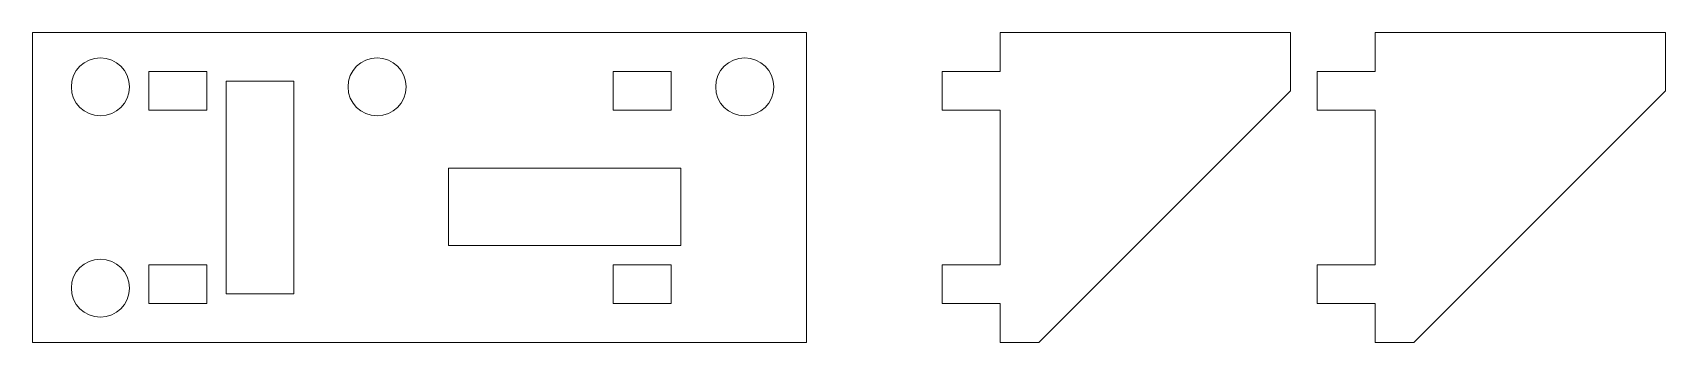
# Model space of a CAD drawing. Header units: millimetres. Extents: x -32.5 to 51.9, y -8 to 8.
import ezdxf

# ---------------------------------------------------------------- set-up
doc = ezdxf.new("R2010")
doc.units = ezdxf.units.MM
doc.header["$MEASUREMENT"] = 0

msp = doc.modelspace()

# ---------------------------------------------------------------- linework, layer by layer
at = {"lineweight": 9}
for points in [[(-32.5, -8), (-32.5, -8), (-32.5, 8), (-32.5, 8)], [(-32.5, 8), (-32.5, 8), (7.5, 8), (7.5, 8)], [(7.5, 8), (7.5, 8), (7.5, -8), (7.5, -8)], [(7.5, -8), (7.5, -8), (-32.5, -8), (-32.5, -8)]]:
    msp.add_open_spline(points, degree=3, dxfattribs=at)
for points, knots in [([(32.5, 8), (32.5, 8), (17.5, 8), (17.5, 8), (17.5, 8), (17.5, 6), (17.5, 6), (17.5, 6), (14.5, 6), (14.5, 6), (14.5, 6), (14.5, 4), (14.5, 4), (14.5, 4), (17.5, 4), (17.5, 4), (17.5, 4), (17.5, -4), (17.5, -4), (17.5, -4), (14.5, -4), (14.5, -4), (14.5, -4), (14.5, -6), (14.5, -6), (14.5, -6), (17.5, -6), (17.5, -6), (17.5, -6), (17.5, -8), (17.5, -8), (17.5, -8), (19.5, -8), (19.5, -8), (19.5, -8), (32.5, 5), (32.5, 5), (32.5, 5), (32.5, 8), (32.5, 8)], [0, 0, 0, 0, 0.0769231, 0.0769231, 0.0769231, 0.1538462, 0.1538462, 0.1538462, 0.2307692, 0.2307692, 0.2307692, 0.3076923, 0.3076923, 0.3076923, 0.3846154, 0.3846154, 0.3846154, 0.4615385, 0.4615385, 0.4615385, 0.5384615, 0.5384615, 0.5384615, 0.6153846, 0.6153846, 0.6153846, 0.6923077, 0.6923077, 0.6923077, 0.7692308, 0.7692308, 0.7692308, 0.8461538, 0.8461538, 0.8461538, 0.9230769, 0.9230769, 0.9230769, 1, 1, 1, 1]), ([(51.8808, 8), (51.8808, 8), (36.8808, 8), (36.8808, 8), (36.8808, 8), (36.8808, 6), (36.8808, 6), (36.8808, 6), (33.8808, 6), (33.8808, 6), (33.8808, 6), (33.8808, 4), (33.8808, 4), (33.8808, 4), (36.8808, 4), (36.8808, 4), (36.8808, 4), (36.8808, -4), (36.8808, -4), (36.8808, -4), (33.8808, -4), (33.8808, -4), (33.8808, -4), (33.8808, -6), (33.8808, -6), (33.8808, -6), (36.8808, -6), (36.8808, -6), (36.8808, -6), (36.8808, -8), (36.8808, -8), (36.8808, -8), (38.8808, -8), (38.8808, -8), (38.8808, -8), (51.8808, 5), (51.8808, 5), (51.8808, 5), (51.8808, 8), (51.8808, 8)], [0, 0, 0, 0, 0.0769231, 0.0769231, 0.0769231, 0.1538462, 0.1538462, 0.1538462, 0.2307692, 0.2307692, 0.2307692, 0.3076923, 0.3076923, 0.3076923, 0.3846154, 0.3846154, 0.3846154, 0.4615385, 0.4615385, 0.4615385, 0.5384615, 0.5384615, 0.5384615, 0.6153846, 0.6153846, 0.6153846, 0.6923077, 0.6923077, 0.6923077, 0.7692308, 0.7692308, 0.7692308, 0.8461538, 0.8461538, 0.8461538, 0.9230769, 0.9230769, 0.9230769, 1, 1, 1, 1]), ([(-27.5, 5.2), (-27.5, 6.0284), (-28.1716, 6.7), (-29, 6.7), (-29.8284, 6.7), (-30.5, 6.0284), (-30.5, 5.2), (-30.5, 4.3716), (-29.8284, 3.7), (-29, 3.7), (-28.1716, 3.7), (-27.5, 4.3716), (-27.5, 5.2)], [0, 0, 0, 0, 0.25, 0.25, 0.25, 0.5, 0.5, 0.5, 0.75, 0.75, 0.75, 1, 1, 1, 1]), ([(-23.5, 6), (-23.5, 6), (-26.5, 6), (-26.5, 6), (-26.5, 6), (-26.5, 4), (-26.5, 4), (-26.5, 4), (-23.5, 4), (-23.5, 4), (-23.5, 4), (-23.5, 6), (-23.5, 6)], [0, 0, 0, 0, 0.25, 0.25, 0.25, 0.5, 0.5, 0.5, 0.75, 0.75, 0.75, 1, 1, 1, 1]), ([(-13.2, 5.2), (-13.2, 6.0284), (-13.8716, 6.7), (-14.7, 6.7), (-15.5284, 6.7), (-16.2, 6.0284), (-16.2, 5.2), (-16.2, 4.3716), (-15.5284, 3.7), (-14.7, 3.7), (-13.8716, 3.7), (-13.2, 4.3716), (-13.2, 5.2)], [0, 0, 0, 0, 0.25, 0.25, 0.25, 0.5, 0.5, 0.5, 0.75, 0.75, 0.75, 1, 1, 1, 1]), ([(-2.5, 4), (-2.5, 4), (0.5, 4), (0.5, 4), (0.5, 4), (0.5, 6), (0.5, 6), (0.5, 6), (-2.5, 6), (-2.5, 6), (-2.5, 6), (-2.5, 4), (-2.5, 4)], [0, 0, 0, 0, 0.25, 0.25, 0.25, 0.5, 0.5, 0.5, 0.75, 0.75, 0.75, 1, 1, 1, 1]), ([(5.8, 5.2), (5.8, 6.0284), (5.1284, 6.7), (4.3, 6.7), (3.4716, 6.7), (2.8, 6.0284), (2.8, 5.2), (2.8, 4.3716), (3.4716, 3.7), (4.3, 3.7), (5.1284, 3.7), (5.8, 4.3716), (5.8, 5.2)], [0, 0, 0, 0, 0.25, 0.25, 0.25, 0.5, 0.5, 0.5, 0.75, 0.75, 0.75, 1, 1, 1, 1]), ([(-19, 5.5), (-19, 5.5), (-22.5, 5.5), (-22.5, 5.5), (-22.5, 5.5), (-22.5, -5.5), (-22.5, -5.5), (-22.5, -5.5), (-19, -5.5), (-19, -5.5), (-19, -5.5), (-19, 5.5), (-19, 5.5)], [0, 0, 0, 0, 0.25, 0.25, 0.25, 0.5, 0.5, 0.5, 0.75, 0.75, 0.75, 1, 1, 1, 1]), ([(-11, 1), (-11, 1), (1, 1), (1, 1), (1, 1), (1, -3), (1, -3), (1, -3), (-11, -3), (-11, -3), (-11, -3), (-11, 1), (-11, 1)], [0, 0, 0, 0, 0.25, 0.25, 0.25, 0.5, 0.5, 0.5, 0.75, 0.75, 0.75, 1, 1, 1, 1]), ([(-27.5, -5.2), (-27.5, -4.3716), (-28.1716, -3.7), (-29, -3.7), (-29.8284, -3.7), (-30.5, -4.3716), (-30.5, -5.2), (-30.5, -6.0284), (-29.8284, -6.7), (-29, -6.7), (-28.1716, -6.7), (-27.5, -6.0284), (-27.5, -5.2)], [0, 0, 0, 0, 0.25, 0.25, 0.25, 0.5, 0.5, 0.5, 0.75, 0.75, 0.75, 1, 1, 1, 1]), ([(-23.5, -4), (-23.5, -4), (-26.5, -4), (-26.5, -4), (-26.5, -4), (-26.5, -6), (-26.5, -6), (-26.5, -6), (-23.5, -6), (-23.5, -6), (-23.5, -6), (-23.5, -4), (-23.5, -4)], [0, 0, 0, 0, 0.25, 0.25, 0.25, 0.5, 0.5, 0.5, 0.75, 0.75, 0.75, 1, 1, 1, 1]), ([(0.5, -6), (0.5, -6), (-2.5, -6), (-2.5, -6), (-2.5, -6), (-2.5, -4), (-2.5, -4), (-2.5, -4), (0.5, -4), (0.5, -4), (0.5, -4), (0.5, -6), (0.5, -6)], [0, 0, 0, 0, 0.25, 0.25, 0.25, 0.5, 0.5, 0.5, 0.75, 0.75, 0.75, 1, 1, 1, 1])]:
    msp.add_open_spline(points, degree=3, knots=knots, dxfattribs=at)

doc.saveas('drawing.dxf')
